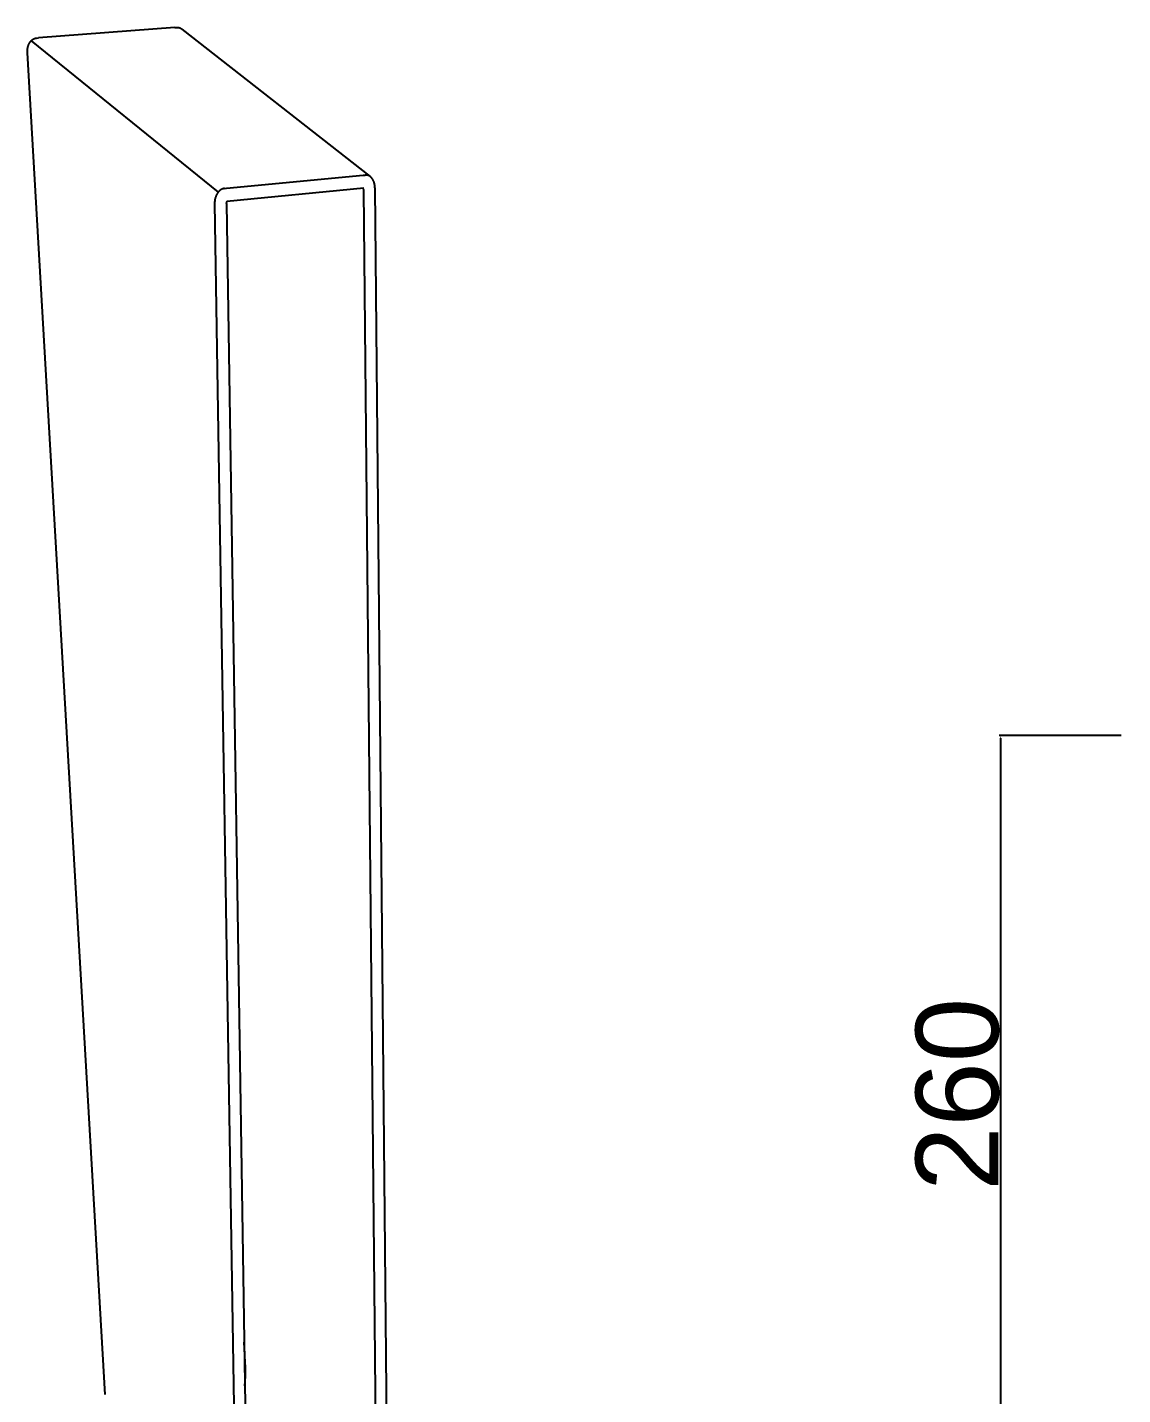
# Model space of a CAD drawing. Header units: millimetres. Extents: x -644 to 2279, y -276 to 1766.
# Drawn here: x 406.9 to 803.8, y 166.4 to 661.7 of the extents above; entities that cross this region are included whole.
import ezdxf

# ---------------------------------------------------------------- set-up
doc = ezdxf.new("R2010")
doc.units = ezdxf.units.MM
doc.header["$MEASUREMENT"] = 0
doc.layers.add('Domyślny', color=7, linetype='Continuous', true_color=0x000000)
doc.layers.add('Utwórz2D linie widoczne', color=7, linetype='Continuous', true_color=0x000000)
doc.styles.add('Arial', font='')
doc.styles.get('Arial').set_extended_font_data('Arial')
doc.dimstyles.new('Domyślny', dxfattribs={"dimtxt": 30, "dimasz": 1, "dimexe": 0.5, "dimexo": 0.5, "dimgap": 0.25, "dimtad": 1, "dimtoh": 1, "dimdec": 0, "dimzin": 1, "dimdsep": 46, "dimtxsty": 'Arial', "dimcen": 0.5, "dimazin": 0, "dimtfac": 1, "dimtdec": 4, "dimtix": 1, "dimtmove": 1, "dimatfit": 3, "dimfxl": 0, "dimtolj": 1, "dimtzin": 1, "dimarcsym": 0})

# ---------------------------------------------------------------- blocks, each defined once
blk = doc.blocks.new('*D2')
at = {"layer": 'Defpoints', "color": 0}
for p in [(803.83, 405.16), (759.59, 145.2), (803.83, 145.2)]:
    blk.add_point(p, dxfattribs=at)
at = {"layer": 'Domyślny', "color": 0, "lineweight": -2}
for p, q in [((803.33, 405.16), (759.09, 405.16)), ((759.59, 404.16), (759.59, 146.2)), ((803.33, 145.2), (759.09, 145.2))]:
    blk.add_line(p, q, dxfattribs=at)
at = {"layer": 'Domyślny', "color": 0}
for points in [[(759.76, 404.16), (759.43, 404.16), (759.59, 405.16)], [(759.43, 146.2), (759.76, 146.2), (759.59, 145.2)]]:
    blk.add_solid(points, dxfattribs=at)
at = {"layer": 'Domyślny', "color": 0, "insert": (744.03, 275.18), "char_height": 30, "attachment_point": 5, "rotation": 90, "style": 'Arial'}
blk.add_mtext('\\A1;260', dxfattribs=at)

msp = doc.modelspace()

# ---------------------------------------------------------------- linework, layer by layer
at = {"layer": 'Domyślny'}
msp.add_line((408.28, 656.79), (476.06, 601.97), dxfattribs=at)
at = {"layer": 'Utwórz2D linie widoczne'}
for p, q in [((460.36, 661.61), (410.93, 657.85)), ((460.36, 661.61), (461.06, 661.67)), ((461.06, 661.67), (461.15, 661.67)), ((461.15, 661.67), (461.24, 661.67)), ((461.24, 661.67), (461.33, 661.67)), ((461.33, 661.67), (461.42, 661.66)), ((461.42, 661.66), (461.52, 661.65)), ((461.52, 661.65), (461.61, 661.64)), ((461.61, 661.64), (461.7, 661.63)), ((461.7, 661.63), (461.79, 661.61)), ((461.79, 661.61), (461.88, 661.59)), ((461.88, 661.59), (461.97, 661.56)), ((461.97, 661.56), (462.05, 661.53)), ((462.05, 661.53), (462.14, 661.5)), ((462.14, 661.5), (462.23, 661.47)), ((462.23, 661.47), (462.31, 661.44)), ((462.31, 661.44), (462.39, 661.4)), ((462.39, 661.4), (462.48, 661.36)), ((462.48, 661.36), (462.56, 661.31)), ((462.56, 661.31), (462.64, 661.26)), ((462.64, 661.26), (462.71, 661.21)), ((462.71, 661.21), (462.79, 661.16)), ((462.79, 661.16), (462.86, 661.11)), ((462.86, 661.11), (462.93, 661.05)), ((462.93, 661.05), (531.16, 607.61)), ((406.95, 653.68), (406.97, 653.8)), ((406.97, 653.8), (406.99, 653.92)), ((406.99, 653.92), (407.01, 654.04)), ((407.01, 654.04), (407.03, 654.16)), ((407.03, 654.16), (407.05, 654.28)), ((407.05, 654.28), (407.08, 654.4)), ((407.08, 654.4), (407.1, 654.52)), ((407.1, 654.52), (407.13, 654.63)), ((407.13, 654.63), (407.17, 654.74)), ((407.17, 654.74), (407.2, 654.86)), ((407.2, 654.86), (407.23, 654.97)), ((407.23, 654.97), (407.27, 655.08)), ((407.27, 655.08), (407.31, 655.19)), ((407.31, 655.19), (407.36, 655.3)), ((407.36, 655.3), (407.4, 655.4)), ((407.4, 655.4), (407.44, 655.51)), ((407.44, 655.51), (407.49, 655.61)), ((407.49, 655.61), (407.54, 655.71)), ((407.54, 655.71), (407.59, 655.82)), ((407.59, 655.82), (407.65, 655.92)), ((407.65, 655.92), (407.7, 656.02)), ((407.7, 656.02), (407.76, 656.11)), ((407.76, 656.11), (407.82, 656.2)), ((407.82, 656.2), (407.88, 656.29)), ((407.88, 656.29), (407.94, 656.38)), ((407.94, 656.38), (408, 656.47)), ((408, 656.47), (408.07, 656.55)), ((408.07, 656.55), (408.14, 656.63)), ((408.14, 656.63), (408.21, 656.71)), ((408.21, 656.71), (408.28, 656.79)), ((408.28, 656.79), (408.35, 656.86)), ((408.35, 656.86), (408.41, 656.93)), ((408.41, 656.93), (408.49, 657)), ((408.49, 657), (408.56, 657.07)), ((408.56, 657.07), (408.63, 657.13)), ((408.63, 657.13), (408.71, 657.19)), ((408.71, 657.19), (408.79, 657.25)), ((408.79, 657.25), (408.87, 657.3)), ((408.87, 657.3), (408.95, 657.36)), ((408.95, 657.36), (409.03, 657.4)), ((409.03, 657.4), (409.11, 657.45)), ((409.11, 657.45), (409.19, 657.5)), ((409.19, 657.5), (409.27, 657.54)), ((409.27, 657.54), (409.36, 657.58)), ((409.36, 657.58), (409.44, 657.61)), ((409.44, 657.61), (409.53, 657.64)), ((409.53, 657.64), (409.61, 657.67)), ((409.61, 657.67), (409.7, 657.7)), ((409.7, 657.7), (409.78, 657.72)), ((409.78, 657.72), (409.87, 657.74)), ((409.87, 657.74), (409.95, 657.76)), ((409.95, 657.76), (410.04, 657.77)), ((410.04, 657.77), (410.13, 657.78)), ((410.13, 657.78), (410.17, 657.79)), ((410.17, 657.79), (410.22, 657.79)), ((410.22, 657.79), (410.93, 657.85)), ((406.91, 653.19), (406.93, 653.43)), ((406.91, 652.94), (406.91, 653.19)), ((406.91, 652.69), (406.91, 652.94)), ((406.92, 652.45), (406.91, 652.69)), ((435.08, 166.43), (406.92, 652.45)), ((406.93, 653.43), (406.94, 653.55)), ((406.94, 653.55), (406.95, 653.68)), ((479.03, 603.36), (528.65, 608.09)), ((528.65, 608.09), (529.35, 608.15)), ((529.44, 608.16), (529.35, 608.15)), ((529.52, 608.16), (529.44, 608.16)), ((529.61, 608.16), (529.52, 608.16)), ((529.69, 608.16), (529.61, 608.16)), ((529.77, 608.16), (529.69, 608.16)), ((529.86, 608.15), (529.77, 608.16)), ((529.94, 608.14), (529.86, 608.15)), ((530.03, 608.12), (529.94, 608.14)), ((530.07, 608.12), (530.03, 608.12)), ((530.11, 608.11), (530.07, 608.12)), ((530.15, 608.1), (530.11, 608.11)), ((530.2, 608.09), (530.15, 608.1)), ((530.28, 608.06), (530.2, 608.09)), ((530.36, 608.04), (530.28, 608.06)), ((530.45, 608.01), (530.36, 608.04)), ((530.53, 607.98), (530.45, 608.01)), ((530.61, 607.94), (530.53, 607.98)), ((530.69, 607.91), (530.61, 607.94)), ((530.77, 607.86), (530.69, 607.91)), ((530.85, 607.82), (530.77, 607.86)), ((530.92, 607.78), (530.85, 607.82)), ((531, 607.73), (530.92, 607.78)), ((531.07, 607.68), (531, 607.73)), ((531.15, 607.62), (531.07, 607.68)), ((531.22, 607.57), (531.15, 607.62)), ((531.29, 607.51), (531.22, 607.57)), ((531.36, 607.45), (531.29, 607.51)), ((531.44, 607.38), (531.36, 607.45)), ((531.51, 607.31), (531.44, 607.38)), ((531.58, 607.24), (531.51, 607.31)), ((531.64, 607.17), (531.58, 607.24)), ((531.71, 607.09), (531.64, 607.17)), ((531.77, 607.02), (531.71, 607.09)), ((531.83, 606.94), (531.77, 607.02)), ((531.89, 606.86), (531.83, 606.94)), ((531.95, 606.77), (531.89, 606.86)), ((532.01, 606.68), (531.95, 606.77)), ((532.07, 606.59), (532.01, 606.68)), ((532.12, 606.5), (532.07, 606.59)), ((532.18, 606.41), (532.12, 606.5)), ((532.23, 606.32), (532.18, 606.41)), ((532.28, 606.22), (532.23, 606.32)), ((532.32, 606.12), (532.28, 606.22)), ((532.37, 606.02), (532.32, 606.12)), ((532.41, 605.92), (532.37, 606.02)), ((532.46, 605.82), (532.41, 605.92)), ((532.49, 605.72), (532.46, 605.82)), ((532.53, 605.61), (532.49, 605.72)), ((532.57, 605.51), (532.53, 605.61)), ((532.6, 605.4), (532.57, 605.51)), ((532.63, 605.29), (532.6, 605.4)), ((532.67, 605.18), (532.63, 605.29)), ((532.69, 605.07), (532.67, 605.18)), ((532.72, 604.95), (532.69, 605.07)), ((532.75, 604.84), (532.72, 604.95)), ((532.77, 604.72), (532.75, 604.84)), ((532.79, 604.61), (532.77, 604.72)), ((532.81, 604.49), (532.79, 604.61)), ((532.82, 604.38), (532.81, 604.49)), ((532.84, 604.26), (532.82, 604.38)), ((532.85, 604.14), (532.84, 604.26)), ((474.89, 599.26), (474.86, 599.14)), ((474.91, 599.39), (474.89, 599.26)), ((474.93, 599.51), (474.91, 599.39)), ((474.96, 599.63), (474.93, 599.51)), ((474.99, 599.74), (474.96, 599.63)), ((475.02, 599.86), (474.99, 599.74)), ((475.05, 599.98), (475.02, 599.86)), ((475.09, 600.09), (475.05, 599.98)), ((475.12, 600.2), (475.09, 600.09)), ((475.16, 600.32), (475.12, 600.2)), ((475.2, 600.43), (475.16, 600.32)), ((475.24, 600.54), (475.2, 600.43)), ((475.29, 600.65), (475.24, 600.54)), ((475.34, 600.76), (475.29, 600.65)), ((475.38, 600.87), (475.34, 600.76)), ((475.43, 600.97), (475.38, 600.87)), ((475.49, 601.07), (475.43, 600.97)), ((475.54, 601.18), (475.49, 601.07)), ((475.6, 601.28), (475.54, 601.18)), ((475.65, 601.38), (475.6, 601.28)), ((475.72, 601.48), (475.65, 601.38)), ((475.78, 601.58), (475.72, 601.48)), ((475.84, 601.67), (475.78, 601.58)), ((475.9, 601.76), (475.84, 601.67)), ((475.97, 601.84), (475.9, 601.76)), ((476.03, 601.93), (475.97, 601.84)), ((476.1, 602.02), (476.03, 601.93)), ((476.17, 602.1), (476.1, 602.02)), ((476.25, 602.18), (476.17, 602.1)), ((476.32, 602.26), (476.25, 602.18)), ((476.39, 602.33), (476.32, 602.26)), ((476.47, 602.4), (476.39, 602.33)), ((476.54, 602.47), (476.47, 602.4)), ((476.62, 602.54), (476.54, 602.47)), ((476.69, 602.6), (476.62, 602.54)), ((476.77, 602.66), (476.69, 602.6)), ((476.85, 602.72), (476.77, 602.66)), ((476.94, 602.78), (476.85, 602.72)), ((477.02, 602.83), (476.94, 602.78)), ((477.1, 602.88), (477.02, 602.83)), ((477.18, 602.93), (477.1, 602.88)), ((477.26, 602.98), (477.18, 602.93)), ((477.35, 603.02), (477.26, 602.98)), ((477.43, 603.06), (477.35, 603.02)), ((477.52, 603.1), (477.43, 603.06)), ((477.61, 603.13), (477.52, 603.1)), ((477.69, 603.16), (477.61, 603.13)), ((477.78, 603.19), (477.69, 603.16)), ((477.87, 603.21), (477.78, 603.19)), ((477.95, 603.23), (477.87, 603.21)), ((478.04, 603.25), (477.95, 603.23)), ((478.13, 603.27), (478.04, 603.25)), ((478.22, 603.28), (478.13, 603.27)), ((478.31, 603.29), (478.22, 603.28)), ((478.31, 603.29), (479.03, 603.36)), ((479.26, 598.71), (528.87, 603.5)), ((528.37, 603.46), (528.4, 603.43)), ((528.4, 603.43), (528.42, 603.41)), ((528.42, 603.41), (528.45, 603.38)), ((528.45, 603.38), (528.47, 603.35)), ((528.47, 603.35), (528.49, 603.32)), ((528.49, 603.32), (528.51, 603.29)), ((528.51, 603.29), (528.54, 603.27)), ((528.54, 603.27), (528.55, 603.23)), ((528.55, 603.23), (528.57, 603.2)), ((528.57, 603.2), (528.59, 603.17)), ((528.59, 603.17), (528.61, 603.14)), ((528.61, 603.14), (528.62, 603.11)), ((528.62, 603.11), (528.64, 603.07)), ((528.64, 603.07), (528.65, 603.04)), ((528.65, 603.04), (528.66, 603.01)), ((528.66, 603.01), (528.67, 602.97)), ((528.67, 602.97), (528.68, 602.94)), ((528.68, 602.94), (528.69, 602.9)), ((528.69, 602.9), (528.69, 602.87)), ((528.69, 602.87), (528.7, 602.83)), ((528.7, 602.83), (528.7, 602.79)), ((528.7, 602.79), (528.71, 602.76)), ((528.71, 602.76), (528.71, 602.72)), ((528.71, 602.72), (528.71, 602.69)), ((528.71, 602.69), (528.71, 602.65)), ((528.71, 602.65), (533.26, 140.73)), ((532.86, 604.02), (532.85, 604.14)), ((532.88, 603.79), (532.86, 604.02)), ((532.88, 603.55), (532.88, 603.79)), ((532.88, 603.55), (537.21, 141.7)), ((474.79, 598.41), (474.78, 598.17)), ((474.78, 598.17), (474.78, 597.92)), ((474.78, 597.92), (482.28, 128.12)), ((474.8, 598.66), (474.79, 598.41)), ((474.82, 598.78), (474.8, 598.66)), ((474.83, 598.9), (474.82, 598.78)), ((474.85, 599.02), (474.83, 598.9)), ((474.86, 599.14), (474.85, 599.02)), ((479.11, 597.96), (479.12, 598.01)), ((479.11, 597.92), (479.11, 597.96)), ((479.11, 597.88), (479.11, 597.92)), ((479.11, 597.84), (479.11, 597.88)), ((479.11, 597.84), (486.36, 129.13)), ((479.12, 598.05), (479.13, 598.09)), ((479.12, 598.01), (479.12, 598.05)), ((479.13, 598.13), (479.14, 598.17)), ((479.13, 598.09), (479.13, 598.13)), ((479.14, 598.17), (479.15, 598.21)), ((479.15, 598.21), (479.17, 598.25)), ((479.17, 598.25), (479.18, 598.29)), ((479.18, 598.29), (479.19, 598.33)), ((479.19, 598.33), (479.21, 598.37)), ((479.21, 598.37), (479.23, 598.41)), ((479.23, 598.41), (479.25, 598.45)), ((479.25, 598.45), (479.27, 598.49)), ((479.27, 598.49), (479.29, 598.52)), ((479.29, 598.52), (479.31, 598.56)), ((479.31, 598.56), (479.33, 598.59)), ((479.33, 598.59), (479.36, 598.63)), ((479.36, 598.63), (479.38, 598.66)), ((479.38, 598.66), (479.41, 598.69)), ((479.41, 598.69), (479.44, 598.72)), ((485.88, 178.19), (485.49, 185.49)), ((485.95, 176.48), (485.88, 178.19)), ((485.94, 173.06), (485.97, 174.77)), ((485.97, 174.77), (485.95, 176.48)), ((485.74, 169.65), (485.86, 171.35)), ((485.86, 171.35), (485.94, 173.06))]:
    msp.add_line(p, q, dxfattribs=at)

# ---------------------------------------------------------------- dimensions: what is measured, and where the dimension line sits
at = {"layer": 'Domyślny'}
dim = msp.add_linear_dim(base=(759.59, 145.2), p1=(803.83, 405.16), p2=(803.83, 145.2), angle=270, dimstyle='Domyślny', dxfattribs=at)
dim.commit()
dim.dimension.update_dxf_attribs({"geometry": '*D2', "text_midpoint": (744.03, 275.18)})

doc.saveas('drawing.dxf')
